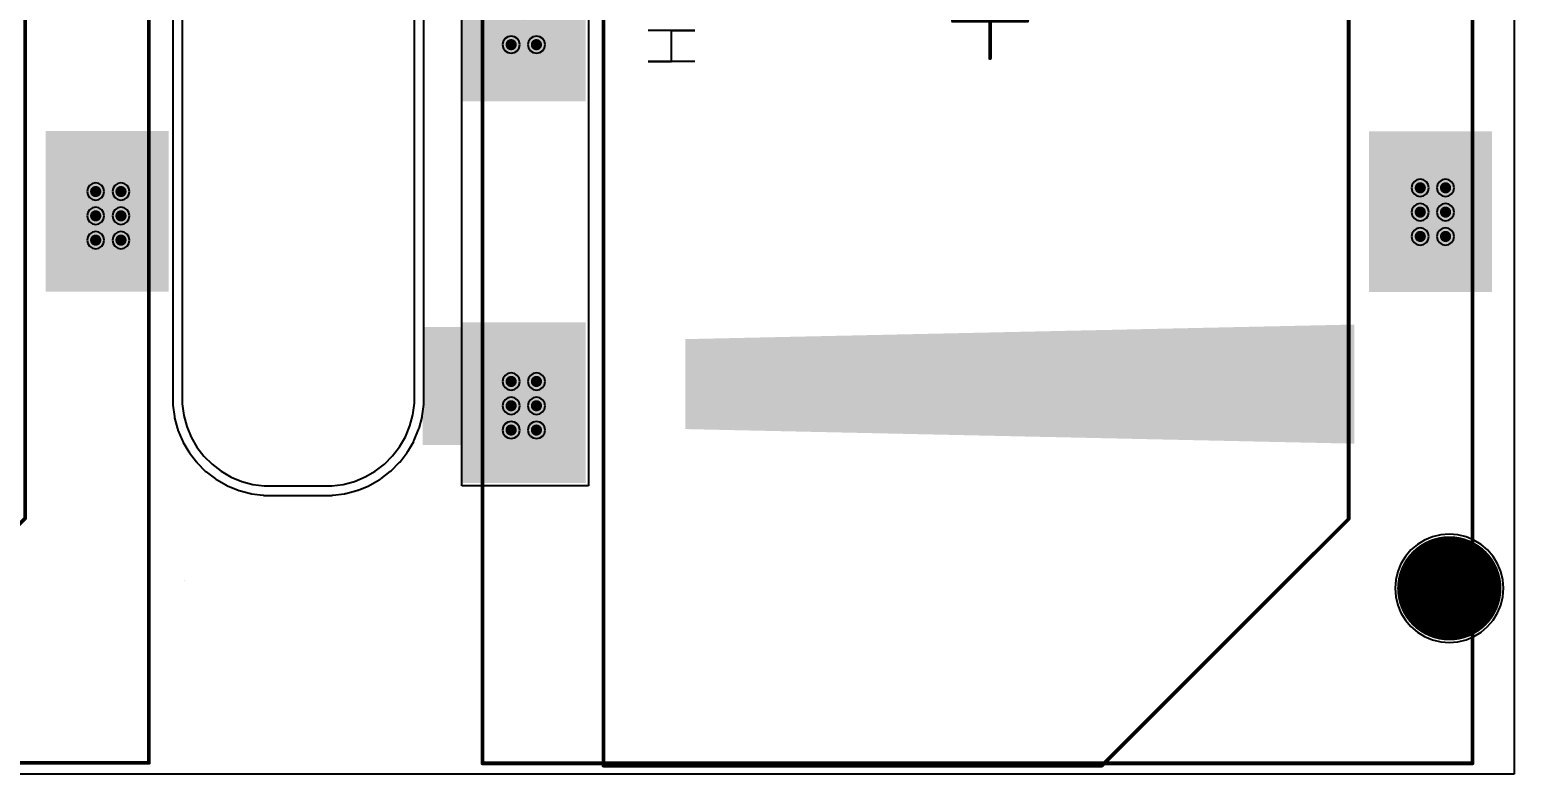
# Model space of a CAD drawing. Header units: millimetres. Extents: x 21 to 340, y 21 to 101.
# Drawn here: x 260.3 to 340, y 20.5 to 60.5 of the extents above; entities that cross this region are included whole.
import ezdxf

# ---------------------------------------------------------------- set-up
doc = ezdxf.new("R2010")
doc.units = ezdxf.units.MM
for name, color, linetype in [('BottomLayer', 5, 'Continuous'), ('BottomOverlay', 54, 'Continuous'), ('BottomSolder', 6, 'Continuous'), ('Mechanical13', 56, 'Continuous'), ('Mechanical15', 56, 'Continuous'), ('MidLayer1', 16, 'Continuous'), ('MidLayer2', 76, 'Continuous'), ('MultiLayer', 9, 'Continuous'), ('PadHoleLayer', 156, 'Continuous'), ('TopLayer', 1, 'Continuous'), ('TopOverlay', 2, 'Continuous'), ('TopPaste', 8, 'Continuous'), ('TopSolder', 216, 'Continuous'), ('ViaHoleLayer', 16, 'Continuous')]:
    doc.layers.add(name, color=color, linetype=linetype)

# ---------------------------------------------------------------- blocks, each defined once
blk = doc.blocks.new('3G30A_12')
at = {"layer": 'Mechanical13', "const_width": 0.2}
for points in [[(39.875, 49.9), (-40.275, 49.9)], [(-40.275, -3.25), (-40.275, 49.9)], [(39.875, -3.25), (39.875, 49.9)], [(39.875, -3.25), (-40.275, -3.25)]]:
    blk.add_lwpolyline(points, dxfattribs=at)
at = {"layer": 'Mechanical13', "const_width": 0.1}
for points in [[(-40.325, 49.9, 1), (-40.225, 49.9, 1)], [(-40.325, 49.9, 1), (-40.225, 49.9, 1)], [(39.825, 49.9, 1), (39.925, 49.9, 1)], [(39.825, 49.9, 1), (39.925, 49.9, 1)], [(-40.325, -3.25, 1), (-40.225, -3.25, 1)], [(-40.325, -3.25, 1), (-40.225, -3.25, 1)], [(39.825, -3.25, 1), (39.925, -3.25, 1)], [(39.825, -3.25, 1), (39.925, -3.25, 1)]]:
    blk.add_lwpolyline(points, format="xyb", close=True, dxfattribs=at)
at = {"layer": 'Mechanical15', "const_width": 0.2}
for points in [[(0, 22), (0, 26)], [(2, 24), (-2, 24)]]:
    blk.add_lwpolyline(points, dxfattribs=at)
at = {"layer": 'Mechanical15', "const_width": 0.1}
for points in [[(-0.05, 26, 1), (0.05, 26, 1)], [(-2.05, 24, 1), (-1.95, 24, 1)], [(1.95, 24, 1), (2.05, 24, 1)], [(-0.05, 22, 1), (0.05, 22, 1)]]:
    blk.add_lwpolyline(points, format="xyb", close=True, dxfattribs=at)
at = {"layer": 'PadHoleLayer'}
for points in [[(-10.25, 47.65), (-10.25, 47.65), (-10.25, 47.65), (-10.25, 47.65)], [(10.25, 47.65), (10.25, 47.65), (10.25, 47.65), (10.25, 47.65)], [(-20.5, -1), (-20.5, -1), (-20.5, -1), (-20.5, -1)], [(0, -1), (0, -1), (0, -1), (0, -1)], [(20.5, -1), (20.5, -1), (20.5, -1), (20.5, -1)]]:
    blk.add_lwpolyline(points, close=True, dxfattribs=at)
at = {"layer": 'TopLayer'}
for p, q in [((-26.75, 43.25), (-40, 30)), ((26.75, 43.25), (-26.75, 43.25)), ((40, 30), (26.75, 43.25)), ((-40, 30), (-40, 3.25)), ((40, 3.25), (40, 30)), ((-40, 3.25), (40, 3.25))]:
    blk.add_line(p, q, dxfattribs=at)
for points in [[(-6.575, 50.9), (-13.925, 50.9), (-6.575, 44.4), (-13.925, 44.4)], [(14.515, 50.9), (5.985, 50.9), (14.515, 44.4), (5.985, 44.4)], [(-16.235, 2.25), (-24.765, 2.25), (-16.235, -4.25), (-24.765, -4.25)], [(4.265, 2.25), (-4.265, 2.25), (4.265, -4.25), (-4.265, -4.25)], [(24.765, 2.25), (16.235, 2.25), (24.765, -4.25), (16.235, -4.25)]]:
    blk.add_solid(points, dxfattribs=at)
at = {"layer": 'TopOverlay', "const_width": 0.2}
for points in [[(-40, 30), (-26.75, 43.25)], [(26.75, 43.25), (-26.75, 43.25)], [(40, 30), (26.75, 43.25)], [(-40, 3.25), (-40, 30)], [(40, 3.25), (40, 30)], [(40, 3.25), (40, 29.7)], [(40, 3.25), (-40, 3.25)]]:
    blk.add_lwpolyline(points, dxfattribs=at)
at = {"layer": 'TopOverlay', "const_width": 0.1}
for points in [[(-26.8, 43.25, 1), (-26.7, 43.25, 1)], [(-26.8, 43.25, 1), (-26.7, 43.25, 1)], [(26.7, 43.25, 1), (26.8, 43.25, 1)], [(26.7, 43.25, 1), (26.8, 43.25, 1)], [(-40.05, 30, 1), (-39.95, 30, 1)], [(-40.05, 30, 1), (-39.95, 30, 1)], [(39.95, 30, 1), (40.05, 30, 1)], [(39.95, 30, 1), (40.05, 30, 1)], [(39.95, 29.7, 1), (40.05, 29.7, 1)], [(-40.05, 3.25, 1), (-39.95, 3.25, 1)], [(-40.05, 3.25, 1), (-39.95, 3.25, 1)], [(39.95, 3.25, 1), (40.05, 3.25, 1)], [(39.95, 3.25, 1), (40.05, 3.25, 1)], [(39.95, 3.25, 1), (40.05, 3.25, 1)]]:
    blk.add_lwpolyline(points, format="xyb", close=True, dxfattribs=at)
at = {"layer": 'TopPaste'}
for points in [[(-6.575, 50.9), (-13.925, 50.9), (-6.575, 44.4), (-13.925, 44.4)], [(14.515, 50.9), (5.985, 50.9), (14.515, 44.4), (5.985, 44.4)], [(-16.235, 2.25), (-24.765, 2.25), (-16.235, -4.25), (-24.765, -4.25)], [(4.265, 2.25), (-4.265, 2.25), (4.265, -4.25), (-4.265, -4.25)], [(24.765, 2.25), (16.235, 2.25), (24.765, -4.25), (16.235, -4.25)]]:
    blk.add_solid(points, dxfattribs=at)
at = {"layer": 'TopSolder'}
for points in [[(-6.524, 50.951), (-13.976, 50.951), (-6.524, 44.349), (-13.976, 44.349)], [(14.566, 50.951), (5.934, 50.951), (14.566, 44.349), (5.934, 44.349)], [(-16.184, 2.301), (-24.816, 2.301), (-16.184, -4.301), (-24.816, -4.301)], [(4.316, 2.301), (-4.316, 2.301), (4.316, -4.301), (-4.316, -4.301)], [(24.816, 2.301), (16.184, 2.301), (24.816, -4.301), (16.184, -4.301)]]:
    blk.add_solid(points, dxfattribs=at)
blk = doc.blocks.new('3G30A_13')
at = {"layer": 'Mechanical13', "const_width": 0.2}
for points in [[(39.875, 49.9), (-40.275, 49.9)], [(-40.275, -3.25), (-40.275, 49.9)], [(39.875, -3.25), (39.875, 49.9)], [(39.875, -3.25), (-40.275, -3.25)]]:
    blk.add_lwpolyline(points, dxfattribs=at)
at = {"layer": 'Mechanical13', "const_width": 0.1}
for points in [[(-40.325, 49.9, 1), (-40.225, 49.9, 1)], [(-40.325, 49.9, 1), (-40.225, 49.9, 1)], [(39.825, 49.9, 1), (39.925, 49.9, 1)], [(39.825, 49.9, 1), (39.925, 49.9, 1)], [(-40.325, -3.25, 1), (-40.225, -3.25, 1)], [(-40.325, -3.25, 1), (-40.225, -3.25, 1)], [(39.825, -3.25, 1), (39.925, -3.25, 1)], [(39.825, -3.25, 1), (39.925, -3.25, 1)]]:
    blk.add_lwpolyline(points, format="xyb", close=True, dxfattribs=at)
at = {"layer": 'Mechanical15', "const_width": 0.2}
for points in [[(0, 22), (0, 26)], [(2, 24), (-2, 24)]]:
    blk.add_lwpolyline(points, dxfattribs=at)
at = {"layer": 'Mechanical15', "const_width": 0.1}
for points in [[(-0.05, 26, 1), (0.05, 26, 1)], [(-2.05, 24, 1), (-1.95, 24, 1)], [(1.95, 24, 1), (2.05, 24, 1)], [(-0.05, 22, 1), (0.05, 22, 1)]]:
    blk.add_lwpolyline(points, format="xyb", close=True, dxfattribs=at)
at = {"layer": 'PadHoleLayer'}
for points in [[(-10.25, 47.65), (-10.25, 47.65), (-10.25, 47.65), (-10.25, 47.65)], [(10.25, 47.65), (10.25, 47.65), (10.25, 47.65), (10.25, 47.65)], [(-20.5, -1), (-20.5, -1), (-20.5, -1), (-20.5, -1)], [(0, -1), (0, -1), (0, -1), (0, -1)], [(20.5, -1), (20.5, -1), (20.5, -1), (20.5, -1)]]:
    blk.add_lwpolyline(points, close=True, dxfattribs=at)
at = {"layer": 'TopLayer'}
for p, q in [((-26.75, 43.25), (-40, 30)), ((26.75, 43.25), (-26.75, 43.25)), ((40, 30), (26.75, 43.25)), ((-40, 30), (-40, 3.25)), ((40, 3.25), (40, 30)), ((-40, 3.25), (40, 3.25))]:
    blk.add_line(p, q, dxfattribs=at)
for points in [[(-6.575, 50.9), (-13.925, 50.9), (-6.575, 44.4), (-13.925, 44.4)], [(14.515, 50.9), (5.985, 50.9), (14.515, 44.4), (5.985, 44.4)], [(-16.235, 2.25), (-24.765, 2.25), (-16.235, -4.25), (-24.765, -4.25)], [(4.265, 2.25), (-4.265, 2.25), (4.265, -4.25), (-4.265, -4.25)], [(24.765, 2.25), (16.235, 2.25), (24.765, -4.25), (16.235, -4.25)]]:
    blk.add_solid(points, dxfattribs=at)
at = {"layer": 'TopOverlay', "const_width": 0.2}
for points in [[(-40, 30), (-26.75, 43.25)], [(26.75, 43.25), (-26.75, 43.25)], [(40, 30), (26.75, 43.25)], [(-40, 3.25), (-40, 30)], [(40, 3.25), (40, 30)], [(40, 3.25), (40, 29.7)], [(40, 3.25), (-40, 3.25)]]:
    blk.add_lwpolyline(points, dxfattribs=at)
at = {"layer": 'TopOverlay', "const_width": 0.1}
for points in [[(-26.8, 43.25, 1), (-26.7, 43.25, 1)], [(-26.8, 43.25, 1), (-26.7, 43.25, 1)], [(26.7, 43.25, 1), (26.8, 43.25, 1)], [(26.7, 43.25, 1), (26.8, 43.25, 1)], [(-40.05, 30, 1), (-39.95, 30, 1)], [(-40.05, 30, 1), (-39.95, 30, 1)], [(39.95, 30, 1), (40.05, 30, 1)], [(39.95, 30, 1), (40.05, 30, 1)], [(39.95, 29.7, 1), (40.05, 29.7, 1)], [(-40.05, 3.25, 1), (-39.95, 3.25, 1)], [(-40.05, 3.25, 1), (-39.95, 3.25, 1)], [(39.95, 3.25, 1), (40.05, 3.25, 1)], [(39.95, 3.25, 1), (40.05, 3.25, 1)], [(39.95, 3.25, 1), (40.05, 3.25, 1)]]:
    blk.add_lwpolyline(points, format="xyb", close=True, dxfattribs=at)
at = {"layer": 'TopPaste'}
for points in [[(-6.575, 50.9), (-13.925, 50.9), (-6.575, 44.4), (-13.925, 44.4)], [(14.515, 50.9), (5.985, 50.9), (14.515, 44.4), (5.985, 44.4)], [(-16.235, 2.25), (-24.765, 2.25), (-16.235, -4.25), (-24.765, -4.25)], [(4.265, 2.25), (-4.265, 2.25), (4.265, -4.25), (-4.265, -4.25)], [(24.765, 2.25), (16.235, 2.25), (24.765, -4.25), (16.235, -4.25)]]:
    blk.add_solid(points, dxfattribs=at)
at = {"layer": 'TopSolder'}
for points in [[(-6.524, 50.951), (-13.976, 50.951), (-6.524, 44.349), (-13.976, 44.349)], [(14.566, 50.951), (5.934, 50.951), (14.566, 44.349), (5.934, 44.349)], [(-16.184, 2.301), (-24.816, 2.301), (-16.184, -4.301), (-24.816, -4.301)], [(4.316, 2.301), (-4.316, 2.301), (4.316, -4.301), (-4.316, -4.301)], [(24.816, 2.301), (16.184, 2.301), (24.816, -4.301), (16.184, -4.301)]]:
    blk.add_solid(points, dxfattribs=at)

msp = doc.modelspace()

# ---------------------------------------------------------------- linework, layer by layer
at = {"layer": 'BottomLayer'}
for p, q in [((290.3, 93.3), (290.3, 36)), ((283.5, 36), (283.5, 86.7)), ((290.3, 36), (283.5, 36)), ((268.6, 30.9), (268.6, 30.9))]:
    msp.add_line(p, q, dxfattribs=at)
for points, const_width in [([(285.992, 59.7, 1), (286.292, 59.7, 1)], 0.3), ([(287.35, 59.7, 1), (287.65, 59.7, 1)], 0.3), ([(263.692, 51.811, 1), (263.992, 51.811, 1)], 0.3), ([(265.05, 51.811, 1), (265.35, 51.811, 1)], 0.3), ([(334.792, 52.011, 1), (335.092, 52.011, 1)], 0.3), ([(336.15, 52.011, 1), (336.45, 52.011, 1)], 0.3), ([(334.792, 50.706, 1), (335.092, 50.706, 1)], 0.3), ([(336.15, 50.706, 1), (336.45, 50.706, 1)], 0.3), ([(263.692, 50.506, 1), (263.992, 50.506, 1)], 0.3), ([(265.05, 50.506, 1), (265.35, 50.506, 1)], 0.3), ([(263.692, 49.2, 1), (263.992, 49.2, 1)], 0.3), ([(265.05, 49.2, 1), (265.35, 49.2, 1)], 0.3), ([(334.792, 49.4, 1), (335.092, 49.4, 1)], 0.3), ([(336.15, 49.4, 1), (336.45, 49.4, 1)], 0.3), ([(285.992, 41.611, 1), (286.292, 41.611, 1)], 0.3), ([(287.35, 41.611, 1), (287.65, 41.611, 1)], 0.3), ([(285.992, 40.306, 1), (286.292, 40.306, 1)], 0.3), ([(287.35, 40.306, 1), (287.65, 40.306, 1)], 0.3), ([(285.992, 39, 1), (286.292, 39, 1)], 0.3), ([(287.35, 39, 1), (287.65, 39, 1)], 0.3), ([(335.125, 30.5, 1), (337.875, 30.5, 1)], 2.75)]:
    msp.add_lwpolyline(points, format="xyb", close=True, dxfattribs=dict(at, const_width=const_width))
at = {"layer": 'BottomOverlay'}
for p, q in [((295.999, 60.466), (293.5, 60.466)), ((294.75, 58.8), (294.75, 60.466)), ((294.75, 60.466), (295.999, 60.466)), ((295.999, 58.8), (293.5, 58.8)), ((293.5, 58.8), (294.75, 58.8))]:
    msp.add_line(p, q, dxfattribs=at)
at = {"layer": 'BottomSolder', "const_width": 2.801}
msp.add_lwpolyline([(335.1, 30.5, 1), (337.9, 30.5, 1)], format="xyb", close=True, dxfattribs=at)
at = {"layer": 'MidLayer1'}
for p, q in [((339.99, 101.49), (339.99, 20.51)), ((267.98, 81.29), (267.98, 40.71)), ((281.46, 40.75), (281.46, 81.25)), ((285.716, 59.877), (285.68, 59.7)), ((285.816, 60.026), (285.716, 59.877)), ((285.965, 60.126), (285.816, 60.026)), ((286.142, 60.161), (285.965, 60.126)), ((286.318, 60.126), (286.142, 60.161)), ((286.468, 60.026), (286.318, 60.126)), ((286.568, 59.877), (286.468, 60.026)), ((286.603, 59.7), (286.568, 59.877)), ((287.074, 59.877), (287.039, 59.7)), ((287.174, 60.026), (287.074, 59.877)), ((287.323, 60.126), (287.174, 60.026)), ((287.5, 60.161), (287.323, 60.126)), ((287.677, 60.126), (287.5, 60.161)), ((287.826, 60.026), (287.677, 60.126)), ((287.926, 59.877), (287.826, 60.026)), ((287.961, 59.7), (287.926, 59.877)), ((285.68, 59.7), (285.716, 59.523)), ((285.716, 59.523), (285.816, 59.374)), ((285.816, 59.374), (285.965, 59.274)), ((285.965, 59.274), (286.142, 59.239)), ((286.142, 59.239), (286.318, 59.274)), ((286.318, 59.274), (286.468, 59.374)), ((286.468, 59.374), (286.568, 59.523)), ((286.568, 59.523), (286.603, 59.7)), ((287.039, 59.7), (287.074, 59.523)), ((287.074, 59.523), (287.174, 59.374)), ((287.174, 59.374), (287.323, 59.274)), ((287.323, 59.274), (287.5, 59.239)), ((287.5, 59.239), (287.677, 59.274)), ((287.677, 59.274), (287.826, 59.374)), ((287.826, 59.374), (287.926, 59.523)), ((287.926, 59.523), (287.961, 59.7)), ((263.416, 51.988), (263.38, 51.811)), ((263.38, 51.811), (263.416, 51.635)), ((263.516, 52.137), (263.416, 51.988)), ((263.665, 52.237), (263.516, 52.137)), ((263.842, 52.272), (263.665, 52.237)), ((264.018, 52.237), (263.842, 52.272)), ((264.168, 52.137), (264.018, 52.237)), ((264.268, 51.988), (264.168, 52.137)), ((264.303, 51.811), (264.268, 51.988)), ((264.268, 51.635), (264.303, 51.811)), ((264.774, 51.988), (264.739, 51.811)), ((264.739, 51.811), (264.774, 51.635)), ((264.874, 52.137), (264.774, 51.988)), ((265.023, 52.237), (264.874, 52.137)), ((265.2, 52.272), (265.023, 52.237)), ((265.377, 52.237), (265.2, 52.272)), ((265.526, 52.137), (265.377, 52.237)), ((265.626, 51.988), (265.526, 52.137)), ((265.661, 51.811), (265.626, 51.988)), ((265.626, 51.635), (265.661, 51.811)), ((334.516, 52.188), (334.48, 52.011)), ((334.48, 52.011), (334.516, 51.835)), ((334.616, 52.337), (334.516, 52.188)), ((334.516, 51.835), (334.616, 51.685)), ((334.765, 52.437), (334.616, 52.337)), ((334.942, 52.472), (334.765, 52.437)), ((335.118, 52.437), (334.942, 52.472)), ((335.268, 52.337), (335.118, 52.437)), ((335.368, 52.188), (335.268, 52.337)), ((335.268, 51.685), (335.368, 51.835)), ((335.403, 52.011), (335.368, 52.188)), ((335.368, 51.835), (335.403, 52.011)), ((335.874, 52.188), (335.839, 52.011)), ((335.839, 52.011), (335.874, 51.835)), ((335.974, 52.337), (335.874, 52.188)), ((335.874, 51.835), (335.974, 51.685)), ((336.123, 52.437), (335.974, 52.337)), ((336.3, 52.472), (336.123, 52.437)), ((336.477, 52.437), (336.3, 52.472)), ((336.626, 52.337), (336.477, 52.437)), ((336.726, 52.188), (336.626, 52.337)), ((336.626, 51.685), (336.726, 51.835)), ((336.761, 52.011), (336.726, 52.188)), ((336.726, 51.835), (336.761, 52.011)), ((263.416, 51.635), (263.516, 51.485)), ((263.516, 51.485), (263.665, 51.385)), ((263.665, 51.385), (263.842, 51.35)), ((263.842, 51.35), (264.018, 51.385)), ((264.018, 51.385), (264.168, 51.485)), ((264.168, 51.485), (264.268, 51.635)), ((264.774, 51.635), (264.874, 51.485)), ((264.874, 51.485), (265.023, 51.385)), ((265.023, 51.385), (265.2, 51.35)), ((265.2, 51.35), (265.377, 51.385)), ((265.377, 51.385), (265.526, 51.485)), ((265.526, 51.485), (265.626, 51.635)), ((334.616, 51.032), (334.516, 50.882)), ((334.616, 51.685), (334.765, 51.585)), ((334.765, 51.132), (334.616, 51.032)), ((334.765, 51.585), (334.942, 51.55)), ((334.942, 51.167), (334.765, 51.132)), ((334.942, 51.55), (335.118, 51.585)), ((335.118, 51.132), (334.942, 51.167)), ((335.118, 51.585), (335.268, 51.685)), ((335.268, 51.032), (335.118, 51.132)), ((335.368, 50.882), (335.268, 51.032)), ((335.974, 51.032), (335.874, 50.882)), ((335.974, 51.685), (336.123, 51.585)), ((336.123, 51.132), (335.974, 51.032)), ((336.123, 51.585), (336.3, 51.55)), ((336.3, 51.167), (336.123, 51.132)), ((336.3, 51.55), (336.477, 51.585)), ((336.477, 51.132), (336.3, 51.167)), ((336.477, 51.585), (336.626, 51.685)), ((336.626, 51.032), (336.477, 51.132)), ((336.726, 50.882), (336.626, 51.032)), ((263.416, 50.682), (263.38, 50.506)), ((263.38, 50.506), (263.416, 50.329)), ((263.516, 50.832), (263.416, 50.682)), ((263.416, 50.329), (263.516, 50.179)), ((263.665, 50.932), (263.516, 50.832)), ((263.842, 50.967), (263.665, 50.932)), ((264.018, 50.932), (263.842, 50.967)), ((264.168, 50.832), (264.018, 50.932)), ((264.268, 50.682), (264.168, 50.832)), ((264.168, 50.179), (264.268, 50.329)), ((264.303, 50.506), (264.268, 50.682)), ((264.268, 50.329), (264.303, 50.506)), ((264.774, 50.682), (264.739, 50.506)), ((264.739, 50.506), (264.774, 50.329)), ((264.874, 50.832), (264.774, 50.682)), ((264.774, 50.329), (264.874, 50.179)), ((265.023, 50.932), (264.874, 50.832)), ((265.2, 50.967), (265.023, 50.932)), ((265.377, 50.932), (265.2, 50.967)), ((265.526, 50.832), (265.377, 50.932)), ((265.626, 50.682), (265.526, 50.832)), ((265.526, 50.179), (265.626, 50.329)), ((265.661, 50.506), (265.626, 50.682)), ((265.626, 50.329), (265.661, 50.506)), ((334.516, 50.882), (334.48, 50.706)), ((334.48, 50.706), (334.516, 50.529)), ((334.516, 50.529), (334.616, 50.379)), ((334.616, 50.379), (334.765, 50.279)), ((334.765, 50.279), (334.942, 50.244)), ((334.942, 50.244), (335.118, 50.279)), ((335.118, 50.279), (335.268, 50.379)), ((335.268, 50.379), (335.368, 50.529)), ((335.403, 50.706), (335.368, 50.882)), ((335.368, 50.529), (335.403, 50.706)), ((335.874, 50.882), (335.839, 50.706)), ((335.839, 50.706), (335.874, 50.529)), ((335.874, 50.529), (335.974, 50.379)), ((335.974, 50.379), (336.123, 50.279)), ((336.123, 50.279), (336.3, 50.244)), ((336.3, 50.244), (336.477, 50.279)), ((336.477, 50.279), (336.626, 50.379)), ((336.626, 50.379), (336.726, 50.529)), ((336.761, 50.706), (336.726, 50.882)), ((336.726, 50.529), (336.761, 50.706)), ((263.516, 49.526), (263.416, 49.377)), ((263.516, 50.179), (263.665, 50.079)), ((263.665, 49.626), (263.516, 49.526)), ((263.665, 50.079), (263.842, 50.044)), ((263.842, 49.661), (263.665, 49.626)), ((263.842, 50.044), (264.018, 50.079)), ((264.018, 49.626), (263.842, 49.661)), ((264.018, 50.079), (264.168, 50.179)), ((264.168, 49.526), (264.018, 49.626)), ((264.268, 49.377), (264.168, 49.526)), ((264.874, 49.526), (264.774, 49.377)), ((264.874, 50.179), (265.023, 50.079)), ((265.023, 49.626), (264.874, 49.526)), ((265.023, 50.079), (265.2, 50.044)), ((265.2, 49.661), (265.023, 49.626)), ((265.2, 50.044), (265.377, 50.079)), ((265.377, 49.626), (265.2, 49.661)), ((265.377, 50.079), (265.526, 50.179)), ((265.526, 49.526), (265.377, 49.626)), ((265.626, 49.377), (265.526, 49.526)), ((334.516, 49.577), (334.48, 49.4)), ((334.616, 49.726), (334.516, 49.577)), ((334.765, 49.826), (334.616, 49.726)), ((334.942, 49.861), (334.765, 49.826)), ((335.118, 49.826), (334.942, 49.861)), ((335.268, 49.726), (335.118, 49.826)), ((335.368, 49.577), (335.268, 49.726)), ((335.403, 49.4), (335.368, 49.577)), ((335.874, 49.577), (335.839, 49.4)), ((335.974, 49.726), (335.874, 49.577)), ((336.123, 49.826), (335.974, 49.726)), ((336.3, 49.861), (336.123, 49.826)), ((336.477, 49.826), (336.3, 49.861)), ((336.626, 49.726), (336.477, 49.826)), ((336.726, 49.577), (336.626, 49.726)), ((336.761, 49.4), (336.726, 49.577)), ((263.416, 49.377), (263.38, 49.2)), ((263.38, 49.2), (263.416, 49.023)), ((263.416, 49.023), (263.516, 48.874)), ((263.516, 48.874), (263.665, 48.774)), ((263.665, 48.774), (263.842, 48.739)), ((263.842, 48.739), (264.018, 48.774)), ((264.018, 48.774), (264.168, 48.874)), ((264.168, 48.874), (264.268, 49.023)), ((264.303, 49.2), (264.268, 49.377)), ((264.268, 49.023), (264.303, 49.2)), ((264.774, 49.377), (264.739, 49.2)), ((264.739, 49.2), (264.774, 49.023)), ((264.774, 49.023), (264.874, 48.874)), ((264.874, 48.874), (265.023, 48.774)), ((265.023, 48.774), (265.2, 48.739)), ((265.2, 48.739), (265.377, 48.774)), ((265.377, 48.774), (265.526, 48.874)), ((265.526, 48.874), (265.626, 49.023)), ((265.661, 49.2), (265.626, 49.377)), ((265.626, 49.023), (265.661, 49.2)), ((334.48, 49.4), (334.516, 49.223)), ((334.516, 49.223), (334.616, 49.074)), ((334.616, 49.074), (334.765, 48.974)), ((334.765, 48.974), (334.942, 48.939)), ((334.942, 48.939), (335.118, 48.974)), ((335.118, 48.974), (335.268, 49.074)), ((335.268, 49.074), (335.368, 49.223)), ((335.368, 49.223), (335.403, 49.4)), ((335.839, 49.4), (335.874, 49.223)), ((335.874, 49.223), (335.974, 49.074)), ((335.974, 49.074), (336.123, 48.974)), ((336.123, 48.974), (336.3, 48.939)), ((336.3, 48.939), (336.477, 48.974)), ((336.477, 48.974), (336.626, 49.074)), ((336.626, 49.074), (336.726, 49.223)), ((336.726, 49.223), (336.761, 49.4)), ((285.716, 41.788), (285.68, 41.611)), ((285.68, 41.611), (285.716, 41.435)), ((285.816, 41.937), (285.716, 41.788)), ((285.965, 42.037), (285.816, 41.937)), ((286.142, 42.072), (285.965, 42.037)), ((286.318, 42.037), (286.142, 42.072)), ((286.468, 41.937), (286.318, 42.037)), ((286.568, 41.788), (286.468, 41.937)), ((286.603, 41.611), (286.568, 41.788)), ((286.568, 41.435), (286.603, 41.611)), ((287.074, 41.788), (287.039, 41.611)), ((287.039, 41.611), (287.074, 41.435)), ((287.174, 41.937), (287.074, 41.788)), ((287.323, 42.037), (287.174, 41.937)), ((287.5, 42.072), (287.323, 42.037)), ((287.677, 42.037), (287.5, 42.072)), ((287.826, 41.937), (287.677, 42.037)), ((287.926, 41.788), (287.826, 41.937)), ((287.961, 41.611), (287.926, 41.788)), ((287.926, 41.435), (287.961, 41.611)), ((267.98, 40.71), (267.98, 40.401)), ((281.46, 40.439), (281.46, 40.75)), ((281.46, 40.75), (281.46, 40.75)), ((285.716, 41.435), (285.816, 41.285)), ((285.816, 41.285), (285.965, 41.185)), ((285.965, 40.732), (285.816, 40.632)), ((285.965, 41.185), (286.142, 41.15)), ((286.142, 40.767), (285.965, 40.732)), ((286.142, 41.15), (286.318, 41.185)), ((286.318, 40.732), (286.142, 40.767)), ((286.318, 41.185), (286.468, 41.285)), ((286.468, 40.632), (286.318, 40.732)), ((286.468, 41.285), (286.568, 41.435)), ((287.074, 41.435), (287.174, 41.285)), ((287.174, 41.285), (287.323, 41.185)), ((287.323, 40.732), (287.174, 40.632)), ((287.323, 41.185), (287.5, 41.15)), ((287.5, 40.767), (287.323, 40.732)), ((287.5, 41.15), (287.677, 41.185)), ((287.677, 40.732), (287.5, 40.767)), ((287.677, 41.185), (287.826, 41.285)), ((287.826, 40.632), (287.677, 40.732)), ((287.826, 41.285), (287.926, 41.435)), ((267.98, 40.401), (267.987, 40.368)), ((267.987, 40.368), (267.985, 40.335)), ((267.985, 40.335), (268.065, 39.723)), ((281.374, 39.755), (281.455, 40.372)), ((281.453, 40.406), (281.46, 40.439)), ((281.455, 40.372), (281.453, 40.406)), ((285.716, 40.482), (285.68, 40.306)), ((285.68, 40.306), (285.716, 40.129)), ((285.816, 40.632), (285.716, 40.482)), ((285.716, 40.129), (285.816, 39.979)), ((285.816, 39.979), (285.965, 39.879)), ((285.965, 39.879), (286.142, 39.844)), ((286.142, 39.844), (286.318, 39.879)), ((286.318, 39.879), (286.468, 39.979)), ((286.568, 40.482), (286.468, 40.632)), ((286.468, 39.979), (286.568, 40.129)), ((286.603, 40.306), (286.568, 40.482)), ((286.568, 40.129), (286.603, 40.306)), ((287.074, 40.482), (287.039, 40.306)), ((287.039, 40.306), (287.074, 40.129)), ((287.174, 40.632), (287.074, 40.482)), ((287.074, 40.129), (287.174, 39.979)), ((287.174, 39.979), (287.323, 39.879)), ((287.323, 39.879), (287.5, 39.844)), ((287.5, 39.844), (287.677, 39.879)), ((287.677, 39.879), (287.826, 39.979)), ((287.926, 40.482), (287.826, 40.632)), ((287.826, 39.979), (287.926, 40.129)), ((287.961, 40.306), (287.926, 40.482)), ((287.926, 40.129), (287.961, 40.306)), ((268.065, 39.723), (268.076, 39.691)), ((268.076, 39.691), (268.078, 39.657)), ((268.078, 39.657), (268.238, 39.061)), ((268.238, 39.061), (268.253, 39.031)), ((281.179, 39.025), (281.185, 39.058)), ((281.185, 39.058), (281.2, 39.088)), ((281.2, 39.088), (281.361, 39.689)), ((281.361, 39.689), (281.363, 39.723)), ((281.363, 39.723), (281.374, 39.755)), ((285.716, 39.177), (285.68, 39)), ((285.816, 39.326), (285.716, 39.177)), ((285.965, 39.426), (285.816, 39.326)), ((286.142, 39.461), (285.965, 39.426)), ((286.318, 39.426), (286.142, 39.461)), ((286.468, 39.326), (286.318, 39.426)), ((286.568, 39.177), (286.468, 39.326)), ((286.603, 39), (286.568, 39.177)), ((287.074, 39.177), (287.039, 39)), ((287.174, 39.326), (287.074, 39.177)), ((287.323, 39.426), (287.174, 39.326)), ((287.5, 39.461), (287.323, 39.426)), ((287.677, 39.426), (287.5, 39.461)), ((287.826, 39.326), (287.677, 39.426)), ((287.926, 39.177), (287.826, 39.326)), ((287.961, 39), (287.926, 39.177)), ((268.253, 39.031), (268.259, 38.998)), ((268.259, 38.998), (268.496, 38.427)), ((268.496, 38.427), (268.514, 38.399)), ((268.514, 38.399), (268.525, 38.367)), ((268.525, 38.367), (268.834, 37.833)), ((280.599, 37.85), (280.911, 38.39)), ((280.911, 38.39), (280.922, 38.422)), ((280.922, 38.422), (280.94, 38.45)), ((280.94, 38.45), (281.179, 39.025)), ((285.68, 39), (285.716, 38.823)), ((285.716, 38.823), (285.816, 38.674)), ((285.816, 38.674), (285.965, 38.574)), ((285.965, 38.574), (286.142, 38.539)), ((286.142, 38.539), (286.318, 38.574)), ((286.318, 38.574), (286.468, 38.674)), ((286.468, 38.674), (286.568, 38.823)), ((286.568, 38.823), (286.603, 39)), ((287.039, 39), (287.074, 38.823)), ((287.074, 38.823), (287.174, 38.674)), ((287.174, 38.674), (287.323, 38.574)), ((287.323, 38.574), (287.5, 38.539)), ((287.5, 38.539), (287.677, 38.574)), ((287.677, 38.574), (287.826, 38.674)), ((287.826, 38.674), (287.926, 38.823)), ((287.926, 38.823), (287.961, 39)), ((268.834, 37.833), (268.856, 37.807)), ((268.856, 37.807), (268.871, 37.777)), ((268.871, 37.777), (269.247, 37.287)), ((280.183, 37.301), (280.562, 37.795)), ((280.562, 37.795), (280.577, 37.825)), ((280.577, 37.825), (280.599, 37.85)), ((269.247, 37.287), (269.272, 37.265)), ((269.272, 37.265), (269.291, 37.237)), ((269.291, 37.237), (269.727, 36.801)), ((269.727, 36.801), (269.755, 36.782)), ((269.755, 36.782), (269.777, 36.757)), ((269.777, 36.757), (270.267, 36.381)), ((279.155, 36.388), (279.649, 36.767)), ((279.649, 36.767), (279.671, 36.792)), ((279.671, 36.792), (279.699, 36.811)), ((279.699, 36.811), (280.139, 37.251)), ((280.139, 37.251), (280.158, 37.279)), ((280.158, 37.279), (280.183, 37.301)), ((270.267, 36.381), (270.297, 36.366)), ((270.297, 36.366), (270.323, 36.344)), ((270.323, 36.344), (270.857, 36.035)), ((270.857, 36.035), (270.889, 36.024)), ((270.889, 36.024), (270.917, 36.006)), ((270.917, 36.006), (271.488, 35.769)), ((277.925, 35.771), (278.5, 36.01)), ((278.5, 36.01), (278.528, 36.028)), ((278.528, 36.028), (278.56, 36.039)), ((278.56, 36.039), (279.1, 36.351)), ((279.1, 36.351), (279.125, 36.373)), ((279.125, 36.373), (279.155, 36.388)), ((271.488, 35.769), (271.521, 35.763)), ((271.521, 35.763), (271.551, 35.748)), ((271.551, 35.748), (272.147, 35.588)), ((272.147, 35.588), (272.181, 35.586)), ((272.181, 35.586), (272.213, 35.575)), ((272.213, 35.575), (272.825, 35.495)), ((272.825, 35.495), (272.858, 35.497)), ((272.858, 35.497), (272.891, 35.49)), ((272.891, 35.49), (273.2, 35.49)), ((273.2, 35.49), (276.2, 35.49)), ((276.2, 35.49), (276.511, 35.49)), ((276.511, 35.49), (276.544, 35.497)), ((276.544, 35.497), (276.578, 35.495)), ((276.578, 35.495), (277.195, 35.576)), ((277.195, 35.576), (277.227, 35.587)), ((277.227, 35.587), (277.261, 35.589)), ((277.261, 35.589), (277.862, 35.75)), ((277.862, 35.75), (277.892, 35.765)), ((277.892, 35.765), (277.925, 35.771)), ((334.789, 32.855), (334.441, 32.559)), ((335.178, 33.094), (334.789, 32.855)), ((335.6, 33.269), (335.178, 33.094)), ((336.045, 33.376), (335.6, 33.269)), ((336.5, 33.411), (336.045, 33.376)), ((336.955, 33.376), (336.5, 33.411)), ((337.4, 33.269), (336.955, 33.376)), ((337.822, 33.094), (337.4, 33.269)), ((338.211, 32.855), (337.822, 33.094)), ((338.559, 32.559), (338.211, 32.855)), ((334.145, 32.211), (333.906, 31.822)), ((334.441, 32.559), (334.145, 32.211)), ((338.855, 32.211), (338.559, 32.559)), ((339.094, 31.822), (338.855, 32.211)), ((333.731, 31.4), (333.624, 30.955)), ((333.906, 31.822), (333.731, 31.4)), ((339.269, 31.4), (339.094, 31.822)), ((339.376, 30.955), (339.269, 31.4)), ((333.624, 30.955), (333.589, 30.5)), ((333.589, 30.5), (333.624, 30.045)), ((339.411, 30.5), (339.376, 30.955)), ((339.376, 30.045), (339.411, 30.5)), ((333.624, 30.045), (333.731, 29.6)), ((333.731, 29.6), (333.906, 29.178)), ((339.094, 29.178), (339.269, 29.6)), ((339.269, 29.6), (339.376, 30.045)), ((333.906, 29.178), (334.145, 28.789)), ((334.145, 28.789), (334.441, 28.441)), ((338.559, 28.441), (338.855, 28.789)), ((338.855, 28.789), (339.094, 29.178)), ((334.441, 28.441), (334.789, 28.145)), ((334.789, 28.145), (335.178, 27.906)), ((335.178, 27.906), (335.6, 27.731)), ((337.4, 27.731), (337.822, 27.906)), ((337.822, 27.906), (338.211, 28.145)), ((338.211, 28.145), (338.559, 28.441)), ((335.6, 27.731), (336.045, 27.624)), ((336.045, 27.624), (336.5, 27.589)), ((336.5, 27.589), (336.955, 27.624)), ((336.955, 27.624), (337.4, 27.731)), ((339.99, 20.51), (20.51, 20.51))]:
    msp.add_line(p, q, dxfattribs=at)
for points, const_width in [([(285.992, 59.7, 1), (286.292, 59.7, 1)], 0.3), ([(287.35, 59.7, 1), (287.65, 59.7, 1)], 0.3), ([(263.692, 51.811, 1), (263.992, 51.811, 1)], 0.3), ([(265.05, 51.811, 1), (265.35, 51.811, 1)], 0.3), ([(334.792, 52.011, 1), (335.092, 52.011, 1)], 0.3), ([(336.15, 52.011, 1), (336.45, 52.011, 1)], 0.3), ([(334.792, 50.706, 1), (335.092, 50.706, 1)], 0.3), ([(336.15, 50.706, 1), (336.45, 50.706, 1)], 0.3), ([(263.692, 50.506, 1), (263.992, 50.506, 1)], 0.3), ([(265.05, 50.506, 1), (265.35, 50.506, 1)], 0.3), ([(263.692, 49.2, 1), (263.992, 49.2, 1)], 0.3), ([(265.05, 49.2, 1), (265.35, 49.2, 1)], 0.3), ([(334.792, 49.4, 1), (335.092, 49.4, 1)], 0.3), ([(336.15, 49.4, 1), (336.45, 49.4, 1)], 0.3), ([(285.992, 41.611, 1), (286.292, 41.611, 1)], 0.3), ([(287.35, 41.611, 1), (287.65, 41.611, 1)], 0.3), ([(285.992, 40.306, 1), (286.292, 40.306, 1)], 0.3), ([(287.35, 40.306, 1), (287.65, 40.306, 1)], 0.3), ([(285.992, 39, 1), (286.292, 39, 1)], 0.3), ([(287.35, 39, 1), (287.65, 39, 1)], 0.3), ([(335.125, 30.5, 1), (337.875, 30.5, 1)], 2.75)]:
    msp.add_lwpolyline(points, format="xyb", close=True, dxfattribs=dict(at, const_width=const_width))
at = {"layer": 'MidLayer2'}
for p, q in [((339.99, 101.49), (339.99, 20.51)), ((267.98, 81.29), (267.98, 40.71)), ((281.46, 40.75), (281.46, 81.25)), ((285.716, 59.877), (285.68, 59.7)), ((285.816, 60.026), (285.716, 59.877)), ((285.965, 60.126), (285.816, 60.026)), ((286.142, 60.161), (285.965, 60.126)), ((286.318, 60.126), (286.142, 60.161)), ((286.468, 60.026), (286.318, 60.126)), ((286.568, 59.877), (286.468, 60.026)), ((286.603, 59.7), (286.568, 59.877)), ((287.074, 59.877), (287.039, 59.7)), ((287.174, 60.026), (287.074, 59.877)), ((287.323, 60.126), (287.174, 60.026)), ((287.5, 60.161), (287.323, 60.126)), ((287.677, 60.126), (287.5, 60.161)), ((287.826, 60.026), (287.677, 60.126)), ((287.926, 59.877), (287.826, 60.026)), ((287.961, 59.7), (287.926, 59.877)), ((285.68, 59.7), (285.716, 59.523)), ((285.716, 59.523), (285.816, 59.374)), ((285.816, 59.374), (285.965, 59.274)), ((285.965, 59.274), (286.142, 59.239)), ((286.142, 59.239), (286.318, 59.274)), ((286.318, 59.274), (286.468, 59.374)), ((286.468, 59.374), (286.568, 59.523)), ((286.568, 59.523), (286.603, 59.7)), ((287.039, 59.7), (287.074, 59.523)), ((287.074, 59.523), (287.174, 59.374)), ((287.174, 59.374), (287.323, 59.274)), ((287.323, 59.274), (287.5, 59.239)), ((287.5, 59.239), (287.677, 59.274)), ((287.677, 59.274), (287.826, 59.374)), ((287.826, 59.374), (287.926, 59.523)), ((287.926, 59.523), (287.961, 59.7)), ((334.516, 52.188), (334.48, 52.011)), ((334.48, 52.011), (334.516, 51.835)), ((334.616, 52.337), (334.516, 52.188)), ((334.516, 51.835), (334.616, 51.685)), ((334.765, 52.437), (334.616, 52.337)), ((334.942, 52.472), (334.765, 52.437)), ((335.118, 52.437), (334.942, 52.472)), ((335.268, 52.337), (335.118, 52.437)), ((335.368, 52.188), (335.268, 52.337)), ((335.268, 51.685), (335.368, 51.835)), ((335.403, 52.011), (335.368, 52.188)), ((335.368, 51.835), (335.403, 52.011)), ((335.874, 52.188), (335.839, 52.011)), ((335.839, 52.011), (335.874, 51.835)), ((335.974, 52.337), (335.874, 52.188)), ((335.874, 51.835), (335.974, 51.685)), ((336.123, 52.437), (335.974, 52.337)), ((336.3, 52.472), (336.123, 52.437)), ((336.477, 52.437), (336.3, 52.472)), ((336.626, 52.337), (336.477, 52.437)), ((336.726, 52.188), (336.626, 52.337)), ((336.626, 51.685), (336.726, 51.835)), ((336.761, 52.011), (336.726, 52.188)), ((336.726, 51.835), (336.761, 52.011)), ((334.616, 51.032), (334.516, 50.882)), ((334.616, 51.685), (334.765, 51.585)), ((334.765, 51.132), (334.616, 51.032)), ((334.765, 51.585), (334.942, 51.55)), ((334.942, 51.167), (334.765, 51.132)), ((334.942, 51.55), (335.118, 51.585)), ((335.118, 51.132), (334.942, 51.167)), ((335.118, 51.585), (335.268, 51.685)), ((335.268, 51.032), (335.118, 51.132)), ((335.368, 50.882), (335.268, 51.032)), ((335.974, 51.032), (335.874, 50.882)), ((335.974, 51.685), (336.123, 51.585)), ((336.123, 51.132), (335.974, 51.032)), ((336.123, 51.585), (336.3, 51.55)), ((336.3, 51.167), (336.123, 51.132)), ((336.3, 51.55), (336.477, 51.585)), ((336.477, 51.132), (336.3, 51.167)), ((336.477, 51.585), (336.626, 51.685)), ((336.626, 51.032), (336.477, 51.132)), ((336.726, 50.882), (336.626, 51.032)), ((334.516, 50.882), (334.48, 50.706)), ((334.48, 50.706), (334.516, 50.529)), ((334.516, 50.529), (334.616, 50.379)), ((334.616, 50.379), (334.765, 50.279)), ((334.765, 50.279), (334.942, 50.244)), ((334.942, 50.244), (335.118, 50.279)), ((335.118, 50.279), (335.268, 50.379)), ((335.268, 50.379), (335.368, 50.529)), ((335.403, 50.706), (335.368, 50.882)), ((335.368, 50.529), (335.403, 50.706)), ((335.874, 50.882), (335.839, 50.706)), ((335.839, 50.706), (335.874, 50.529)), ((335.874, 50.529), (335.974, 50.379)), ((335.974, 50.379), (336.123, 50.279)), ((336.123, 50.279), (336.3, 50.244)), ((336.3, 50.244), (336.477, 50.279)), ((336.477, 50.279), (336.626, 50.379)), ((336.626, 50.379), (336.726, 50.529)), ((336.761, 50.706), (336.726, 50.882)), ((336.726, 50.529), (336.761, 50.706)), ((334.516, 49.577), (334.48, 49.4)), ((334.616, 49.726), (334.516, 49.577)), ((334.765, 49.826), (334.616, 49.726)), ((334.942, 49.861), (334.765, 49.826)), ((335.118, 49.826), (334.942, 49.861)), ((335.268, 49.726), (335.118, 49.826)), ((335.368, 49.577), (335.268, 49.726)), ((335.403, 49.4), (335.368, 49.577)), ((335.874, 49.577), (335.839, 49.4)), ((335.974, 49.726), (335.874, 49.577)), ((336.123, 49.826), (335.974, 49.726)), ((336.3, 49.861), (336.123, 49.826)), ((336.477, 49.826), (336.3, 49.861)), ((336.626, 49.726), (336.477, 49.826)), ((336.726, 49.577), (336.626, 49.726)), ((336.761, 49.4), (336.726, 49.577)), ((334.48, 49.4), (334.516, 49.223)), ((334.516, 49.223), (334.616, 49.074)), ((334.616, 49.074), (334.765, 48.974)), ((334.765, 48.974), (334.942, 48.939)), ((334.942, 48.939), (335.118, 48.974)), ((335.118, 48.974), (335.268, 49.074)), ((335.268, 49.074), (335.368, 49.223)), ((335.368, 49.223), (335.403, 49.4)), ((335.839, 49.4), (335.874, 49.223)), ((335.874, 49.223), (335.974, 49.074)), ((335.974, 49.074), (336.123, 48.974)), ((336.123, 48.974), (336.3, 48.939)), ((336.3, 48.939), (336.477, 48.974)), ((336.477, 48.974), (336.626, 49.074)), ((336.626, 49.074), (336.726, 49.223)), ((336.726, 49.223), (336.761, 49.4)), ((285.716, 41.788), (285.68, 41.611)), ((285.68, 41.611), (285.716, 41.435)), ((285.816, 41.937), (285.716, 41.788)), ((285.965, 42.037), (285.816, 41.937)), ((286.142, 42.072), (285.965, 42.037)), ((286.318, 42.037), (286.142, 42.072)), ((286.468, 41.937), (286.318, 42.037)), ((286.568, 41.788), (286.468, 41.937)), ((286.603, 41.611), (286.568, 41.788)), ((286.568, 41.435), (286.603, 41.611)), ((287.074, 41.788), (287.039, 41.611)), ((287.039, 41.611), (287.074, 41.435)), ((287.174, 41.937), (287.074, 41.788)), ((287.323, 42.037), (287.174, 41.937)), ((287.5, 42.072), (287.323, 42.037)), ((287.677, 42.037), (287.5, 42.072)), ((287.826, 41.937), (287.677, 42.037)), ((287.926, 41.788), (287.826, 41.937)), ((287.961, 41.611), (287.926, 41.788)), ((287.926, 41.435), (287.961, 41.611)), ((267.98, 40.71), (267.98, 40.401)), ((281.46, 40.439), (281.46, 40.75)), ((281.46, 40.75), (281.46, 40.75)), ((285.716, 41.435), (285.816, 41.285)), ((285.816, 41.285), (285.965, 41.185)), ((285.965, 40.732), (285.816, 40.632)), ((285.965, 41.185), (286.142, 41.15)), ((286.142, 40.767), (285.965, 40.732)), ((286.142, 41.15), (286.318, 41.185)), ((286.318, 40.732), (286.142, 40.767)), ((286.318, 41.185), (286.468, 41.285)), ((286.468, 40.632), (286.318, 40.732)), ((286.468, 41.285), (286.568, 41.435)), ((287.074, 41.435), (287.174, 41.285)), ((287.174, 41.285), (287.323, 41.185)), ((287.323, 40.732), (287.174, 40.632)), ((287.323, 41.185), (287.5, 41.15)), ((287.5, 40.767), (287.323, 40.732)), ((287.5, 41.15), (287.677, 41.185)), ((287.677, 40.732), (287.5, 40.767)), ((287.677, 41.185), (287.826, 41.285)), ((287.826, 40.632), (287.677, 40.732)), ((287.826, 41.285), (287.926, 41.435)), ((267.98, 40.401), (267.987, 40.368)), ((267.987, 40.368), (267.985, 40.335)), ((267.985, 40.335), (268.065, 39.723)), ((281.374, 39.755), (281.455, 40.372)), ((281.453, 40.406), (281.46, 40.439)), ((281.455, 40.372), (281.453, 40.406)), ((285.716, 40.482), (285.68, 40.306)), ((285.68, 40.306), (285.716, 40.129)), ((285.816, 40.632), (285.716, 40.482)), ((285.716, 40.129), (285.816, 39.979)), ((285.816, 39.979), (285.965, 39.879)), ((285.965, 39.879), (286.142, 39.844)), ((286.142, 39.844), (286.318, 39.879)), ((286.318, 39.879), (286.468, 39.979)), ((286.568, 40.482), (286.468, 40.632)), ((286.468, 39.979), (286.568, 40.129)), ((286.603, 40.306), (286.568, 40.482)), ((286.568, 40.129), (286.603, 40.306)), ((287.074, 40.482), (287.039, 40.306)), ((287.039, 40.306), (287.074, 40.129)), ((287.174, 40.632), (287.074, 40.482)), ((287.074, 40.129), (287.174, 39.979)), ((287.174, 39.979), (287.323, 39.879)), ((287.323, 39.879), (287.5, 39.844)), ((287.5, 39.844), (287.677, 39.879)), ((287.677, 39.879), (287.826, 39.979)), ((287.926, 40.482), (287.826, 40.632)), ((287.826, 39.979), (287.926, 40.129)), ((287.961, 40.306), (287.926, 40.482)), ((287.926, 40.129), (287.961, 40.306)), ((268.065, 39.723), (268.076, 39.691)), ((268.076, 39.691), (268.078, 39.657)), ((268.078, 39.657), (268.238, 39.061)), ((268.238, 39.061), (268.253, 39.031)), ((281.179, 39.025), (281.185, 39.058)), ((281.185, 39.058), (281.2, 39.088)), ((281.2, 39.088), (281.361, 39.689)), ((281.361, 39.689), (281.363, 39.723)), ((281.363, 39.723), (281.374, 39.755)), ((285.716, 39.177), (285.68, 39)), ((285.816, 39.326), (285.716, 39.177)), ((285.965, 39.426), (285.816, 39.326)), ((286.142, 39.461), (285.965, 39.426)), ((286.318, 39.426), (286.142, 39.461)), ((286.468, 39.326), (286.318, 39.426)), ((286.568, 39.177), (286.468, 39.326)), ((286.603, 39), (286.568, 39.177)), ((287.074, 39.177), (287.039, 39)), ((287.174, 39.326), (287.074, 39.177)), ((287.323, 39.426), (287.174, 39.326)), ((287.5, 39.461), (287.323, 39.426)), ((287.677, 39.426), (287.5, 39.461)), ((287.826, 39.326), (287.677, 39.426)), ((287.926, 39.177), (287.826, 39.326)), ((287.961, 39), (287.926, 39.177)), ((268.253, 39.031), (268.259, 38.998)), ((268.259, 38.998), (268.496, 38.427)), ((268.496, 38.427), (268.514, 38.399)), ((268.514, 38.399), (268.525, 38.367)), ((268.525, 38.367), (268.834, 37.833)), ((280.599, 37.85), (280.911, 38.39)), ((280.911, 38.39), (280.922, 38.422)), ((280.922, 38.422), (280.94, 38.45)), ((280.94, 38.45), (281.179, 39.025)), ((285.68, 39), (285.716, 38.823)), ((285.716, 38.823), (285.816, 38.674)), ((285.816, 38.674), (285.965, 38.574)), ((285.965, 38.574), (286.142, 38.539)), ((286.142, 38.539), (286.318, 38.574)), ((286.318, 38.574), (286.468, 38.674)), ((286.468, 38.674), (286.568, 38.823)), ((286.568, 38.823), (286.603, 39)), ((287.039, 39), (287.074, 38.823)), ((287.074, 38.823), (287.174, 38.674)), ((287.174, 38.674), (287.323, 38.574)), ((287.323, 38.574), (287.5, 38.539)), ((287.5, 38.539), (287.677, 38.574)), ((287.677, 38.574), (287.826, 38.674)), ((287.826, 38.674), (287.926, 38.823)), ((287.926, 38.823), (287.961, 39)), ((268.834, 37.833), (268.856, 37.807)), ((268.856, 37.807), (268.871, 37.777)), ((268.871, 37.777), (269.247, 37.287)), ((280.183, 37.301), (280.562, 37.795)), ((280.562, 37.795), (280.577, 37.825)), ((280.577, 37.825), (280.599, 37.85)), ((269.247, 37.287), (269.272, 37.265)), ((269.272, 37.265), (269.291, 37.237)), ((269.291, 37.237), (269.727, 36.801)), ((269.727, 36.801), (269.755, 36.782)), ((269.755, 36.782), (269.777, 36.757)), ((269.777, 36.757), (270.267, 36.381)), ((279.155, 36.388), (279.649, 36.767)), ((279.649, 36.767), (279.671, 36.792)), ((279.671, 36.792), (279.699, 36.811)), ((279.699, 36.811), (280.139, 37.251)), ((280.139, 37.251), (280.158, 37.279)), ((280.158, 37.279), (280.183, 37.301)), ((270.267, 36.381), (270.297, 36.366)), ((270.297, 36.366), (270.323, 36.344)), ((270.323, 36.344), (270.857, 36.035)), ((270.857, 36.035), (270.889, 36.024)), ((270.889, 36.024), (270.917, 36.006)), ((270.917, 36.006), (271.488, 35.769)), ((277.925, 35.771), (278.5, 36.01)), ((278.5, 36.01), (278.528, 36.028)), ((278.528, 36.028), (278.56, 36.039)), ((278.56, 36.039), (279.1, 36.351)), ((279.1, 36.351), (279.125, 36.373)), ((279.125, 36.373), (279.155, 36.388)), ((271.488, 35.769), (271.521, 35.763)), ((271.521, 35.763), (271.551, 35.748)), ((271.551, 35.748), (272.147, 35.588)), ((272.147, 35.588), (272.181, 35.586)), ((272.181, 35.586), (272.213, 35.575)), ((272.213, 35.575), (272.825, 35.495)), ((272.825, 35.495), (272.858, 35.497)), ((272.858, 35.497), (272.891, 35.49)), ((272.891, 35.49), (273.2, 35.49)), ((273.2, 35.49), (276.2, 35.49)), ((276.2, 35.49), (276.511, 35.49)), ((276.511, 35.49), (276.544, 35.497)), ((276.544, 35.497), (276.578, 35.495)), ((276.578, 35.495), (277.195, 35.576)), ((277.195, 35.576), (277.227, 35.587)), ((277.227, 35.587), (277.261, 35.589)), ((277.261, 35.589), (277.862, 35.75)), ((277.862, 35.75), (277.892, 35.765)), ((277.892, 35.765), (277.925, 35.771)), ((334.789, 32.855), (334.441, 32.559)), ((335.178, 33.094), (334.789, 32.855)), ((335.6, 33.269), (335.178, 33.094)), ((336.045, 33.376), (335.6, 33.269)), ((336.5, 33.411), (336.045, 33.376)), ((336.955, 33.376), (336.5, 33.411)), ((337.4, 33.269), (336.955, 33.376)), ((337.822, 33.094), (337.4, 33.269)), ((338.211, 32.855), (337.822, 33.094)), ((338.559, 32.559), (338.211, 32.855)), ((334.145, 32.211), (333.906, 31.822)), ((334.441, 32.559), (334.145, 32.211)), ((338.855, 32.211), (338.559, 32.559)), ((339.094, 31.822), (338.855, 32.211)), ((333.731, 31.4), (333.624, 30.955)), ((333.906, 31.822), (333.731, 31.4)), ((339.269, 31.4), (339.094, 31.822)), ((339.376, 30.955), (339.269, 31.4)), ((333.624, 30.955), (333.589, 30.5)), ((333.589, 30.5), (333.624, 30.045)), ((339.411, 30.5), (339.376, 30.955)), ((339.376, 30.045), (339.411, 30.5)), ((333.624, 30.045), (333.731, 29.6)), ((333.731, 29.6), (333.906, 29.178)), ((339.094, 29.178), (339.269, 29.6)), ((339.269, 29.6), (339.376, 30.045)), ((333.906, 29.178), (334.145, 28.789)), ((334.145, 28.789), (334.441, 28.441)), ((338.559, 28.441), (338.855, 28.789)), ((338.855, 28.789), (339.094, 29.178)), ((334.441, 28.441), (334.789, 28.145)), ((334.789, 28.145), (335.178, 27.906)), ((335.178, 27.906), (335.6, 27.731)), ((337.4, 27.731), (337.822, 27.906)), ((337.822, 27.906), (338.211, 28.145)), ((338.211, 28.145), (338.559, 28.441)), ((335.6, 27.731), (336.045, 27.624)), ((336.045, 27.624), (336.5, 27.589)), ((336.5, 27.589), (336.955, 27.624)), ((336.955, 27.624), (337.4, 27.731)), ((339.99, 20.51), (20.51, 20.51))]:
    msp.add_line(p, q, dxfattribs=at)
for points, const_width in [([(285.992, 59.7, 1), (286.292, 59.7, 1)], 0.3), ([(287.35, 59.7, 1), (287.65, 59.7, 1)], 0.3), ([(263.692, 51.811, 1), (263.992, 51.811, 1)], 0.3), ([(265.05, 51.811, 1), (265.35, 51.811, 1)], 0.3), ([(334.792, 52.011, 1), (335.092, 52.011, 1)], 0.3), ([(336.15, 52.011, 1), (336.45, 52.011, 1)], 0.3), ([(334.792, 50.706, 1), (335.092, 50.706, 1)], 0.3), ([(336.15, 50.706, 1), (336.45, 50.706, 1)], 0.3), ([(263.692, 50.506, 1), (263.992, 50.506, 1)], 0.3), ([(265.05, 50.506, 1), (265.35, 50.506, 1)], 0.3), ([(263.692, 49.2, 1), (263.992, 49.2, 1)], 0.3), ([(265.05, 49.2, 1), (265.35, 49.2, 1)], 0.3), ([(334.792, 49.4, 1), (335.092, 49.4, 1)], 0.3), ([(336.15, 49.4, 1), (336.45, 49.4, 1)], 0.3), ([(285.992, 41.611, 1), (286.292, 41.611, 1)], 0.3), ([(287.35, 41.611, 1), (287.65, 41.611, 1)], 0.3), ([(285.992, 40.306, 1), (286.292, 40.306, 1)], 0.3), ([(287.35, 40.306, 1), (287.65, 40.306, 1)], 0.3), ([(285.992, 39, 1), (286.292, 39, 1)], 0.3), ([(287.35, 39, 1), (287.65, 39, 1)], 0.3), ([(335.125, 30.5, 1), (337.875, 30.5, 1)], 2.75)]:
    msp.add_lwpolyline(points, format="xyb", close=True, dxfattribs=dict(at, const_width=const_width))
at = {"layer": 'MultiLayer'}
for p, q in [((268.49, 81.29), (268.49, 40.71)), ((280.95, 40.75), (280.95, 81.25)), ((268.49, 40.71), (268.49, 40.401)), ((280.95, 40.439), (280.95, 40.75)), ((280.95, 40.75), (280.95, 40.75)), ((268.49, 40.401), (268.571, 39.789)), ((280.869, 39.821), (280.95, 40.439)), ((268.571, 39.789), (268.73, 39.193)), ((268.73, 39.193), (268.967, 38.622)), ((280.469, 38.645), (280.708, 39.22)), ((280.708, 39.22), (280.869, 39.821)), ((268.967, 38.622), (269.275, 38.088)), ((280.158, 38.105), (280.469, 38.645)), ((269.275, 38.088), (269.651, 37.598)), ((269.651, 37.598), (270.088, 37.161)), ((279.339, 37.171), (279.779, 37.611)), ((279.779, 37.611), (280.158, 38.105)), ((270.088, 37.161), (270.578, 36.785)), ((270.578, 36.785), (271.112, 36.477)), ((278.305, 36.481), (278.845, 36.792)), ((278.845, 36.792), (279.339, 37.171)), ((271.112, 36.477), (271.683, 36.24)), ((271.683, 36.24), (272.279, 36.081)), ((272.279, 36.081), (272.891, 36)), ((272.891, 36), (273.2, 36)), ((273.2, 36), (276.2, 36)), ((273.2, 36), (273.2, 36)), ((276.2, 36), (276.511, 36)), ((276.511, 36), (277.129, 36.081)), ((277.129, 36.081), (277.73, 36.242)), ((277.73, 36.242), (278.305, 36.481))]:
    msp.add_line(p, q, dxfattribs=at)
for points, const_width in [([(285.992, 59.7, 1), (286.292, 59.7, 1)], 0.3), ([(287.35, 59.7, 1), (287.65, 59.7, 1)], 0.3), ([(263.692, 51.811, 1), (263.992, 51.811, 1)], 0.3), ([(265.05, 51.811, 1), (265.35, 51.811, 1)], 0.3), ([(334.792, 52.011, 1), (335.092, 52.011, 1)], 0.3), ([(336.15, 52.011, 1), (336.45, 52.011, 1)], 0.3), ([(334.792, 50.706, 1), (335.092, 50.706, 1)], 0.3), ([(336.15, 50.706, 1), (336.45, 50.706, 1)], 0.3), ([(263.692, 50.506, 1), (263.992, 50.506, 1)], 0.3), ([(265.05, 50.506, 1), (265.35, 50.506, 1)], 0.3), ([(263.692, 49.2, 1), (263.992, 49.2, 1)], 0.3), ([(265.05, 49.2, 1), (265.35, 49.2, 1)], 0.3), ([(334.792, 49.4, 1), (335.092, 49.4, 1)], 0.3), ([(336.15, 49.4, 1), (336.45, 49.4, 1)], 0.3), ([(285.992, 41.611, 1), (286.292, 41.611, 1)], 0.3), ([(287.35, 41.611, 1), (287.65, 41.611, 1)], 0.3), ([(285.992, 40.306, 1), (286.292, 40.306, 1)], 0.3), ([(287.35, 40.306, 1), (287.65, 40.306, 1)], 0.3), ([(285.992, 39, 1), (286.292, 39, 1)], 0.3), ([(287.35, 39, 1), (287.65, 39, 1)], 0.3), ([(335.125, 30.5, 1), (337.875, 30.5, 1)], 2.75)]:
    msp.add_lwpolyline(points, format="xyb", close=True, dxfattribs=dict(at, const_width=const_width))
at = {"layer": 'TopLayer'}
for points, const_width in [([(285.992, 59.7, 1), (286.292, 59.7, 1)], 0.3), ([(287.35, 59.7, 1), (287.65, 59.7, 1)], 0.3), ([(263.692, 51.811, 1), (263.992, 51.811, 1)], 0.3), ([(265.05, 51.811, 1), (265.35, 51.811, 1)], 0.3), ([(334.792, 52.011, 1), (335.092, 52.011, 1)], 0.3), ([(336.15, 52.011, 1), (336.45, 52.011, 1)], 0.3), ([(334.792, 50.706, 1), (335.092, 50.706, 1)], 0.3), ([(336.15, 50.706, 1), (336.45, 50.706, 1)], 0.3), ([(263.692, 50.506, 1), (263.992, 50.506, 1)], 0.3), ([(265.05, 50.506, 1), (265.35, 50.506, 1)], 0.3), ([(263.692, 49.2, 1), (263.992, 49.2, 1)], 0.3), ([(265.05, 49.2, 1), (265.35, 49.2, 1)], 0.3), ([(334.792, 49.4, 1), (335.092, 49.4, 1)], 0.3), ([(336.15, 49.4, 1), (336.45, 49.4, 1)], 0.3), ([(285.992, 41.611, 1), (286.292, 41.611, 1)], 0.3), ([(287.35, 41.611, 1), (287.65, 41.611, 1)], 0.3), ([(285.992, 40.306, 1), (286.292, 40.306, 1)], 0.3), ([(287.35, 40.306, 1), (287.65, 40.306, 1)], 0.3), ([(285.992, 39, 1), (286.292, 39, 1)], 0.3), ([(287.35, 39, 1), (287.65, 39, 1)], 0.3), ([(335.125, 30.5, 1), (337.875, 30.5, 1)], 2.75)]:
    msp.add_lwpolyline(points, format="xyb", close=True, dxfattribs=dict(at, const_width=const_width))
at = {"layer": 'TopSolder', "const_width": 2.801}
msp.add_lwpolyline([(335.1, 30.5, 1), (337.9, 30.5, 1)], format="xyb", close=True, dxfattribs=at)
at = {"layer": 'ViaHoleLayer'}
for points, const_width in [([(286.067, 59.7, 1), (286.217, 59.7, 1)], 0.15), ([(287.425, 59.7, 1), (287.575, 59.7, 1)], 0.15), ([(263.767, 51.811, 1), (263.917, 51.811, 1)], 0.15), ([(265.125, 51.811, 1), (265.275, 51.811, 1)], 0.15), ([(334.867, 52.011, 1), (335.017, 52.011, 1)], 0.15), ([(336.225, 52.011, 1), (336.375, 52.011, 1)], 0.15), ([(263.767, 50.506, 1), (263.917, 50.506, 1)], 0.15), ([(265.125, 50.506, 1), (265.275, 50.506, 1)], 0.15), ([(334.867, 50.706, 1), (335.017, 50.706, 1)], 0.15), ([(336.225, 50.706, 1), (336.375, 50.706, 1)], 0.15), ([(334.867, 49.4, 1), (335.017, 49.4, 1)], 0.15), ([(336.225, 49.4, 1), (336.375, 49.4, 1)], 0.15), ([(263.767, 49.2, 1), (263.917, 49.2, 1)], 0.15), ([(265.125, 49.2, 1), (265.275, 49.2, 1)], 0.15), ([(286.067, 41.611, 1), (286.217, 41.611, 1)], 0.15), ([(287.425, 41.611, 1), (287.575, 41.611, 1)], 0.15), ([(286.067, 40.306, 1), (286.217, 40.306, 1)], 0.15), ([(287.425, 40.306, 1), (287.575, 40.306, 1)], 0.15), ([(286.067, 39, 1), (286.217, 39, 1)], 0.15), ([(287.425, 39, 1), (287.575, 39, 1)], 0.15), ([(335.875, 30.5, 1), (337.125, 30.5, 1)], 1.25)]:
    msp.add_lwpolyline(points, format="xyb", close=True, dxfattribs=dict(at, const_width=const_width))

# ---------------------------------------------------------------- block references
at = {"rotation": 270}
for name, p in [('3G30A_12', (216.8, 61)), ('3G30A_13', (287.85, 60.975))]:
    msp.add_blockref(name, p, dxfattribs=at)

# ---------------------------------------------------------------- texts
at = {"layer": 'BottomOverlay', "text_generation_flag": 2}
msp.add_text('!', height=50, rotation=270, dxfattribs=at).set_placement((281.4, 32.164))

doc.saveas('drawing.dxf')
